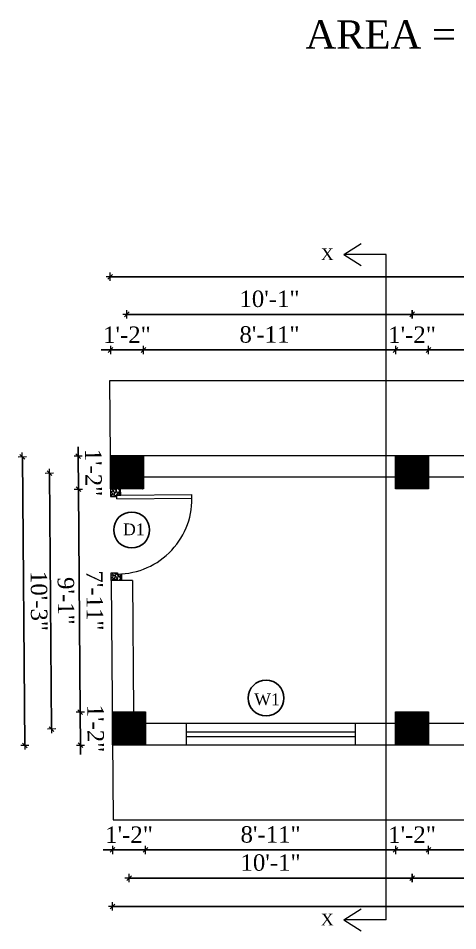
# Model space of a CAD drawing. Header units: inches. Extents: x 20273 to 45441, y -4696 to -1121.
# Drawn here: x 43676.5 to 43863.7, y -3217.4 to -2828.9 of the extents above; entities that cross this region are included whole.
import ezdxf

# ---------------------------------------------------------------- set-up
doc = ezdxf.new("R2010")
doc.units = ezdxf.units.IN
doc.header["$LTSCALE"] = 5
doc.header["$MEASUREMENT"] = 0
for name, color, linetype, lineweight in [('A-WALL', 7, 'Continuous', 9), ('Dimension', 7, 'Continuous', 18), ('DOOR', 62, 'Continuous', 0)]:
    doc.layers.add(name, color=color, linetype=linetype, lineweight=lineweight)
doc.layers.add('dim line', color=7, linetype='Continuous', lineweight=15, true_color=0xfab2b2)
doc.layers.add('TEXT', color=6, linetype='Continuous')
doc.layers.add('WALL', color=7, linetype='Continuous')
doc.styles.add('ordinary', font='times.ttf')
doc.dimstyles.new('Copy of 96', dxfattribs={"dimtxt": 7, "dimasz": 4, "dimexe": 0.5, "dimexo": 0.5, "dimgap": 3, "dimtad": 1, "dimdec": 1, "dimzin": 11, "dimdsep": 46, "dimlunit": 4, "dimtxsty": 'ordinary', "dimblk": 'OBLIQUE', "dimcen": 0.09, "dimse1": 1, "dimse2": 1, "dimclrt": 6, "dimazin": 0, "dimtfac": 1, "dimtdec": 1, "dimtix": 1, "dimtmove": 2, "dimatfit": 3, "dimldrblk": 'leader', "dimfxl": 0.5, "dimfxlon": 1, "dimtolj": 1, "dimtzin": 0, "dimarcsym": 0})
pattern_1 = [(45, (17596.34578, 649.34045), (-0.08838834765, 0.08838834765), [])]

# ---------------------------------------------------------------- blocks, each defined once
blk = doc.blocks.new('A$C27B36B59')
at = {"layer": 'DOOR'}
for p, q in [((0, 4), (0, 0)), ((2.5, 4), (0, 4)), ((2.5, 2.5), (2.5, 4)), ((0, 0), (3, 0)), ((3, 2.5), (2.5, 2.5)), ((3, 0), (3, 2.5))]:
    blk.add_line(p, q, dxfattribs=at)
for centre, radius, start, end in [((-1.4, -0.54), 4.75, 22.1411, 72.838), ((1.34, 2.09), 1.64, 45.138, 144.8948), ((2.21, 0.3), 2.49, 83.3149, 152.658), ((0.13, 0.37), 2.05, 349.4875, 93.6805), ((1.96, -0.47), 2.01, 58.7447, 166.495), ((-0.06, 0.32), 1.13, 343.542, 86.947), ((2.08, -0.4), 1.17, 38.2816, 160.1519)]:
    blk.add_arc(centre, radius, start, end, dxfattribs=at)
blk = doc.blocks.new('D2')
at = {"layer": 'DOOR'}
for p, q in [((74473.95, 24047.59), (74473.95, 24018.09)), ((74473.95, 24047.59), (74475.45, 24047.59)), ((74475.45, 24047.59), (74475.45, 24018.13))]:
    blk.add_line(p, q, dxfattribs=at)
blk.add_arc((74473.95, 24047.59), 29.5, 180, 272.9146, dxfattribs=at)
at = {"layer": 'DOOR', "xscale": -1, "rotation": 180}
blk.add_blockref('A$C27B36B59', (74441.95, 24050.09), dxfattribs=at)
at = {"layer": 'DOOR', "rotation": 180}
blk.add_blockref('A$C27B36B59', (74477.95, 24050.09), dxfattribs=at)
blk = doc.blocks.new('oblique')
at = {"color": 0, "lineweight": -2}
blk.add_line((0.25, 0.25), (-0.25, -0.25), dxfattribs=at)
at = {"layer": 'dim line', "lineweight": 9}
for p, q in [((-0.4375, 0), (0.4375, 0)), ((0, 0.4375), (0, -0.4375))]:
    blk.add_line(p, q, dxfattribs=at)
blk = doc.blocks.new('*D741')
at = {"layer": 'A-WALL', "color": 0, "lineweight": -2, "ltscale": 50, "transparency": 16777216}
for p, q in [((43716.73, -3183.04), (43712.73, -3183.04)), ((43716.73, -3183.04), (43730.73, -3183.04)), ((43730.73, -3183.04), (43734.73, -3183.04))]:
    blk.add_line(p, q, dxfattribs=at)
at = {"layer": 'Defpoints', "color": 0, "ltscale": 50, "transparency": 16777216}
for p in [(43716.73, -3138.26), (43730.73, -3138.26), (43730.73, -3183.04)]:
    blk.add_point(p, dxfattribs=at)
at = {"layer": 'A-WALL', "color": 0, "lineweight": -2, "ltscale": 50, "transparency": 16777216, "xscale": 4, "yscale": 4, "zscale": 4}
blk.add_blockref('oblique', (43716.73, -3183.04), dxfattribs=at)
at = {"layer": 'A-WALL', "color": 0, "lineweight": -2, "ltscale": 50, "transparency": 16777216, "xscale": 4, "yscale": 4, "zscale": 4, "rotation": 180}
blk.add_blockref('oblique', (43730.73, -3183.04), dxfattribs=at)
at = {"layer": 'A-WALL', "color": 6, "ltscale": 50, "transparency": 16777216, "insert": (43723.73, -3176.54), "char_height": 7, "attachment_point": 5, "style": 'ordinary'}
blk.add_mtext('\\A1;1\'-2"', dxfattribs=at)
blk = doc.blocks.new('_OBLIQUE')
at = {"color": 0, "linetype": 'ByBlock'}
blk.add_line((-0.5, -0.5), (0.5, 0.5), dxfattribs=at)
blk = doc.blocks.new('leader')
at = {"layer": 'Dimension'}
for p, q in [((0, -4.328), (0, 4.328)), ((-4.424, 0), (4.424, 0))]:
    blk.add_line(p, q, dxfattribs=at)
blk = doc.blocks.new('*D742')
at = {"layer": 'A-WALL', "color": 0, "lineweight": -2, "ltscale": 5, "transparency": 16777216}
blk.add_line((43730.73, -3183.04), (43837.23, -3183.04), dxfattribs=at)
at = {"layer": 'Defpoints', "color": 0, "ltscale": 5, "transparency": 16777216}
for p in [(43730.73, -3138.26), (43837.23, -3138.26), (43837.23, -3183.04)]:
    blk.add_point(p, dxfattribs=at)
at = {"layer": 'A-WALL', "color": 0, "lineweight": -2, "ltscale": 5, "transparency": 16777216, "xscale": 4, "yscale": 4, "zscale": 4, "rotation": 180}
blk.add_blockref('oblique', (43730.73, -3183.04), dxfattribs=at)
at = {"layer": 'A-WALL', "color": 0, "lineweight": -2, "ltscale": 5, "transparency": 16777216, "xscale": 4, "yscale": 4, "zscale": 4}
blk.add_blockref('oblique', (43837.23, -3183.04), dxfattribs=at)
at = {"layer": 'A-WALL', "color": 6, "ltscale": 5, "transparency": 16777216, "insert": (43783.98, -3176.48), "char_height": 7, "attachment_point": 5, "style": 'ordinary'}
blk.add_mtext('\\A1;8\'-11"', dxfattribs=at)
blk = doc.blocks.new('*D743')
at = {"layer": 'A-WALL', "color": 0, "lineweight": -2, "ltscale": 5, "transparency": 16777216}
for p, q in [((43837.23, -3183.04), (43833.23, -3183.04)), ((43837.23, -3183.04), (43851.23, -3183.04)), ((43851.23, -3183.04), (43855.23, -3183.04))]:
    blk.add_line(p, q, dxfattribs=at)
at = {"layer": 'Defpoints', "color": 0, "ltscale": 5, "transparency": 16777216}
for p in [(43837.23, -3138.26), (43851.23, -3138.26), (43851.23, -3183.04)]:
    blk.add_point(p, dxfattribs=at)
at = {"layer": 'A-WALL', "color": 0, "lineweight": -2, "ltscale": 5, "transparency": 16777216, "xscale": 4, "yscale": 4, "zscale": 4}
blk.add_blockref('oblique', (43837.23, -3183.04), dxfattribs=at)
at = {"layer": 'A-WALL', "color": 0, "lineweight": -2, "ltscale": 5, "transparency": 16777216, "xscale": 4, "yscale": 4, "zscale": 4, "rotation": 180}
blk.add_blockref('oblique', (43851.23, -3183.04), dxfattribs=at)
at = {"layer": 'A-WALL', "color": 6, "ltscale": 5, "transparency": 16777216, "insert": (43844.23, -3176.54), "char_height": 7, "attachment_point": 5, "style": 'ordinary'}
blk.add_mtext('\\A1;1\'-2"', dxfattribs=at)
blk = doc.blocks.new('*D744')
at = {"layer": 'A-WALL', "color": 0, "lineweight": -2, "ltscale": 5, "transparency": 16777216}
blk.add_line((43851.23, -3183.04), (43957.73, -3183.04), dxfattribs=at)
at = {"layer": 'Defpoints', "color": 0, "ltscale": 5, "transparency": 16777216}
for p in [(43851.23, -3138.26), (43957.73, -3138.26), (43957.73, -3183.04)]:
    blk.add_point(p, dxfattribs=at)
at = {"layer": 'A-WALL', "color": 0, "lineweight": -2, "ltscale": 5, "transparency": 16777216, "xscale": 4, "yscale": 4, "zscale": 4, "rotation": 180}
blk.add_blockref('oblique', (43851.23, -3183.04), dxfattribs=at)
at = {"layer": 'A-WALL', "color": 0, "lineweight": -2, "ltscale": 5, "transparency": 16777216, "xscale": 4, "yscale": 4, "zscale": 4}
blk.add_blockref('oblique', (43957.73, -3183.04), dxfattribs=at)
at = {"layer": 'A-WALL', "color": 6, "ltscale": 5, "transparency": 16777216, "insert": (43904.48, -3176.48), "char_height": 7, "attachment_point": 5, "style": 'ordinary'}
blk.add_mtext('\\A1;8\'-11"', dxfattribs=at)
blk = doc.blocks.new('*D714')
at = {"layer": 'A-WALL', "color": 0, "lineweight": -2, "ltscale": 5, "transparency": 16777216}
blk.add_line((43723.73, -3195.01), (43844.23, -3195.01), dxfattribs=at)
at = {"layer": 'Defpoints', "color": 0, "ltscale": 5, "transparency": 16777216}
for p in [(43723.73, -3131.26), (43844.23, -3131.26), (43844.23, -3195.01)]:
    blk.add_point(p, dxfattribs=at)
at = {"layer": 'A-WALL', "color": 0, "lineweight": -2, "ltscale": 5, "transparency": 16777216, "xscale": 4, "yscale": 4, "zscale": 4, "rotation": 180}
blk.add_blockref('oblique', (43723.73, -3195.01), dxfattribs=at)
at = {"layer": 'A-WALL', "color": 0, "lineweight": -2, "ltscale": 5, "transparency": 16777216, "xscale": 4, "yscale": 4, "zscale": 4}
blk.add_blockref('oblique', (43844.23, -3195.01), dxfattribs=at)
at = {"layer": 'A-WALL', "color": 6, "ltscale": 5, "transparency": 16777216, "insert": (43783.98, -3188.45), "char_height": 7, "attachment_point": 5, "style": 'ordinary'}
blk.add_mtext('\\A1;10\'-1"', dxfattribs=at)
blk = doc.blocks.new('*D715')
at = {"layer": 'A-WALL', "color": 0, "lineweight": -2, "ltscale": 5, "transparency": 16777216}
blk.add_line((43844.23, -3195.01), (43964.73, -3195.01), dxfattribs=at)
at = {"layer": 'Defpoints', "color": 0, "ltscale": 5, "transparency": 16777216}
for p in [(43844.23, -3131.26), (43964.73, -3131.26), (43964.73, -3195.01)]:
    blk.add_point(p, dxfattribs=at)
at = {"layer": 'A-WALL', "color": 0, "lineweight": -2, "ltscale": 5, "transparency": 16777216, "xscale": 4, "yscale": 4, "zscale": 4, "rotation": 180}
blk.add_blockref('oblique', (43844.23, -3195.01), dxfattribs=at)
at = {"layer": 'A-WALL', "color": 0, "lineweight": -2, "ltscale": 5, "transparency": 16777216, "xscale": 4, "yscale": 4, "zscale": 4}
blk.add_blockref('oblique', (43964.73, -3195.01), dxfattribs=at)
at = {"layer": 'A-WALL', "color": 6, "ltscale": 5, "transparency": 16777216, "insert": (43904.48, -3188.45), "char_height": 7, "attachment_point": 5, "style": 'ordinary'}
blk.add_mtext('\\A1;10\'-1"', dxfattribs=at)
blk = doc.blocks.new('*D717')
at = {"layer": 'A-WALL', "color": 0, "lineweight": -2, "ltscale": 5, "transparency": 16777216}
blk.add_line((43716.73, -3207.06), (44069.6, -3207.06), dxfattribs=at)
at = {"layer": 'Defpoints', "color": 0, "ltscale": 5, "transparency": 16777216}
for p in [(43716.73, -3138.26), (44069.6, -3138.26), (44069.6, -3207.06)]:
    blk.add_point(p, dxfattribs=at)
at = {"layer": 'A-WALL', "color": 0, "lineweight": -2, "ltscale": 5, "transparency": 16777216, "xscale": 4, "yscale": 4, "zscale": 4, "rotation": 180}
blk.add_blockref('oblique', (43716.73, -3207.06), dxfattribs=at)
at = {"layer": 'A-WALL', "color": 0, "lineweight": -2, "ltscale": 5, "transparency": 16777216, "xscale": 4, "yscale": 4, "zscale": 4}
blk.add_blockref('oblique', (44069.6, -3207.06), dxfattribs=at)
at = {"layer": 'A-WALL', "color": 6, "ltscale": 5, "transparency": 16777216, "insert": (43893.17, -3200.49), "char_height": 7, "attachment_point": 5, "style": 'ordinary'}
blk.add_mtext('\\A1;29\'-5"', dxfattribs=at)
blk = doc.blocks.new('*D718')
at = {"layer": 'A-WALL', "color": 0, "lineweight": -2, "ltscale": 50, "transparency": 16777216}
blk.add_line((43679.33, -3138.58), (43678.29, -3015.59), dxfattribs=at)
at = {"layer": 'Defpoints', "color": 0, "ltscale": 50, "transparency": 16777216}
for p in [(43678.29, -3015.59), (43715.69, -3015.27), (43716.73, -3138.26)]:
    blk.add_point(p, dxfattribs=at)
at = {"layer": 'A-WALL', "color": 0, "lineweight": -2, "ltscale": 50, "transparency": 16777216, "xscale": 4, "yscale": 4, "zscale": 4}
for p, rotation in [((43678.29, -3015.59), 90.48576269129781), ((43679.33, -3138.58), 270.4857626912978)]:
    blk.add_blockref('oblique', p, dxfattribs=dict(at, rotation=rotation))
at = {"layer": 'A-WALL', "color": 6, "ltscale": 50, "transparency": 16777216, "insert": (43685.37, -3077.03), "char_height": 7, "attachment_point": 5, "rotation": 270.4858, "style": 'ordinary'}
blk.add_mtext('\\A1;10\'-3"', dxfattribs=at)
blk = doc.blocks.new('*D719')
at = {"layer": 'A-WALL', "color": 0, "lineweight": -2, "ltscale": 5, "transparency": 16777216}
blk.add_line((43702.95, -3124.38), (43702.15, -3029.39), dxfattribs=at)
at = {"layer": 'Defpoints', "color": 0, "ltscale": 5, "transparency": 16777216}
for p in [(43702.15, -3029.39), (43715.81, -3029.27), (43716.62, -3124.26)]:
    blk.add_point(p, dxfattribs=at)
at = {"layer": 'A-WALL', "color": 0, "lineweight": -2, "ltscale": 5, "transparency": 16777216, "xscale": 4, "yscale": 4, "zscale": 4}
for p, rotation in [((43702.15, -3029.39), 90.48576269118195), ((43702.95, -3124.38), 270.4857626911819)]:
    blk.add_blockref('oblique', p, dxfattribs=dict(at, rotation=rotation))
at = {"layer": 'A-WALL', "color": 6, "ltscale": 5, "transparency": 16777216, "insert": (43709.12, -3076.83), "char_height": 7, "attachment_point": 5, "rotation": 270.4858, "style": 'ordinary'}
blk.add_mtext('\\A1;7\'-11"', dxfattribs=at)
blk = doc.blocks.new('*D720')
at = {"layer": 'A-WALL', "color": 0, "lineweight": -2, "ltscale": 5, "transparency": 16777216}
blk.add_line((43690.74, -3131.54), (43689.81, -3022.55), dxfattribs=at)
at = {"layer": 'Defpoints', "color": 0, "ltscale": 5, "transparency": 16777216}
for p in [(43689.81, -3022.55), (43722.81, -3022.27), (43723.73, -3131.26)]:
    blk.add_point(p, dxfattribs=at)
at = {"layer": 'A-WALL', "color": 0, "lineweight": -2, "ltscale": 5, "transparency": 16777216, "xscale": 4, "yscale": 4, "zscale": 4}
for p, rotation in [((43689.81, -3022.55), 90.48576269118195), ((43690.74, -3131.54), 270.4857626911819)]:
    blk.add_blockref('oblique', p, dxfattribs=dict(at, rotation=rotation))
at = {"layer": 'A-WALL', "color": 6, "ltscale": 5, "transparency": 16777216, "insert": (43696.85, -3076.99), "char_height": 7, "attachment_point": 5, "rotation": 270.4858, "style": 'ordinary'}
blk.add_mtext('\\A1;9\'-1"', dxfattribs=at)
blk = doc.blocks.new('*D721')
at = {"layer": 'A-WALL', "color": 0, "lineweight": -2, "ltscale": 5, "transparency": 16777216}
for p, q in [((43702.03, -3015.39), (43702, -3011.39)), ((43702.15, -3029.39), (43702.03, -3015.39)), ((43702.15, -3029.39), (43702.18, -3033.39))]:
    blk.add_line(p, q, dxfattribs=at)
at = {"layer": 'Defpoints', "color": 0, "ltscale": 5, "transparency": 16777216}
for p in [(43702.03, -3015.39), (43715.69, -3015.27), (43715.81, -3029.27)]:
    blk.add_point(p, dxfattribs=at)
at = {"layer": 'A-WALL', "color": 0, "lineweight": -2, "ltscale": 5, "transparency": 16777216, "xscale": 4, "yscale": 4, "zscale": 4}
for p, rotation in [((43702.03, -3015.39), 270.4857626911819), ((43702.15, -3029.39), 90.48576269118195)]:
    blk.add_blockref('oblique', p, dxfattribs=dict(at, rotation=rotation))
at = {"layer": 'A-WALL', "color": 6, "ltscale": 5, "transparency": 16777216, "insert": (43708.59, -3022.33), "char_height": 7, "attachment_point": 5, "rotation": 270.4858, "style": 'ordinary'}
blk.add_mtext('\\A1;1\'-2"', dxfattribs=at)
blk = doc.blocks.new('*D722')
at = {"layer": 'A-WALL', "color": 0, "lineweight": -2, "ltscale": 5, "transparency": 16777216}
for p, q in [((43702.95, -3124.38), (43702.92, -3120.38)), ((43702.95, -3124.38), (43703.07, -3138.38)), ((43703.07, -3138.38), (43703.11, -3142.38))]:
    blk.add_line(p, q, dxfattribs=at)
at = {"layer": 'Defpoints', "color": 0, "ltscale": 5, "transparency": 16777216}
for p in [(43716.62, -3124.26), (43703.07, -3138.38), (43716.73, -3138.26)]:
    blk.add_point(p, dxfattribs=at)
at = {"layer": 'A-WALL', "color": 0, "lineweight": -2, "ltscale": 5, "transparency": 16777216, "xscale": 4, "yscale": 4, "zscale": 4}
for p, rotation in [((43702.95, -3124.38), 270.4857626911819), ((43703.07, -3138.38), 90.48576269118195)]:
    blk.add_blockref('oblique', p, dxfattribs=dict(at, rotation=rotation))
at = {"layer": 'A-WALL', "color": 6, "ltscale": 5, "transparency": 16777216, "insert": (43709.51, -3131.32), "char_height": 7, "attachment_point": 5, "rotation": 270.4858, "style": 'ordinary'}
blk.add_mtext('\\A1;1\'-2"', dxfattribs=at)
blk = doc.blocks.new('*D723')
at = {"layer": 'A-WALL', "color": 0, "lineweight": -2, "ltscale": 5, "transparency": 16777216}
for p, q in [((43715.81, -2970.16), (43711.81, -2970.16)), ((43715.81, -2970.16), (43729.81, -2970.16)), ((43729.81, -2970.16), (43733.81, -2970.16))]:
    blk.add_line(p, q, dxfattribs=at)
at = {"layer": 'Defpoints', "color": 0, "ltscale": 5, "transparency": 16777216}
for p in [(43729.81, -2970.16), (43715.81, -3015.27), (43729.81, -3015.27)]:
    blk.add_point(p, dxfattribs=at)
at = {"layer": 'A-WALL', "color": 0, "lineweight": -2, "ltscale": 5, "transparency": 16777216, "xscale": 4, "yscale": 4, "zscale": 4}
blk.add_blockref('oblique', (43715.81, -2970.16), dxfattribs=at)
at = {"layer": 'A-WALL', "color": 0, "lineweight": -2, "ltscale": 5, "transparency": 16777216, "xscale": 4, "yscale": 4, "zscale": 4, "rotation": 180}
blk.add_blockref('oblique', (43729.81, -2970.16), dxfattribs=at)
at = {"layer": 'A-WALL', "color": 6, "ltscale": 5, "transparency": 16777216, "insert": (43722.81, -2963.66), "char_height": 7, "attachment_point": 5, "style": 'ordinary'}
blk.add_mtext('\\A1;1\'-2"', dxfattribs=at)
blk = doc.blocks.new('*D724')
at = {"layer": 'A-WALL', "color": 0, "lineweight": -2, "ltscale": 5, "transparency": 16777216}
blk.add_line((43729.81, -2970.16), (43837.23, -2970.16), dxfattribs=at)
at = {"layer": 'Defpoints', "color": 0, "ltscale": 5, "transparency": 16777216}
for p in [(43837.23, -2970.16), (43729.81, -3015.27), (43837.23, -3015.27)]:
    blk.add_point(p, dxfattribs=at)
at = {"layer": 'A-WALL', "color": 0, "lineweight": -2, "ltscale": 5, "transparency": 16777216, "xscale": 4, "yscale": 4, "zscale": 4, "rotation": 180}
blk.add_blockref('oblique', (43729.81, -2970.16), dxfattribs=at)
at = {"layer": 'A-WALL', "color": 0, "lineweight": -2, "ltscale": 5, "transparency": 16777216, "xscale": 4, "yscale": 4, "zscale": 4}
blk.add_blockref('oblique', (43837.23, -2970.16), dxfattribs=at)
at = {"layer": 'A-WALL', "color": 6, "ltscale": 5, "transparency": 16777216, "insert": (43783.52, -2963.6), "char_height": 7, "attachment_point": 5, "style": 'ordinary'}
blk.add_mtext('\\A1;8\'-11"', dxfattribs=at)
blk = doc.blocks.new('*D725')
at = {"layer": 'A-WALL', "color": 0, "lineweight": -2, "ltscale": 5, "transparency": 16777216}
for p, q in [((43837.23, -2970.16), (43833.23, -2970.16)), ((43837.23, -2970.16), (43851.23, -2970.16)), ((43851.23, -2970.16), (43855.23, -2970.16))]:
    blk.add_line(p, q, dxfattribs=at)
at = {"layer": 'Defpoints', "color": 0, "ltscale": 5, "transparency": 16777216}
for p in [(43851.23, -2970.16), (43837.23, -3015.27), (43851.23, -3015.27)]:
    blk.add_point(p, dxfattribs=at)
at = {"layer": 'A-WALL', "color": 0, "lineweight": -2, "ltscale": 5, "transparency": 16777216, "xscale": 4, "yscale": 4, "zscale": 4}
blk.add_blockref('oblique', (43837.23, -2970.16), dxfattribs=at)
at = {"layer": 'A-WALL', "color": 0, "lineweight": -2, "ltscale": 5, "transparency": 16777216, "xscale": 4, "yscale": 4, "zscale": 4, "rotation": 180}
blk.add_blockref('oblique', (43851.23, -2970.16), dxfattribs=at)
at = {"layer": 'A-WALL', "color": 6, "ltscale": 5, "transparency": 16777216, "insert": (43844.23, -2963.66), "char_height": 7, "attachment_point": 5, "style": 'ordinary'}
blk.add_mtext('\\A1;1\'-2"', dxfattribs=at)
blk = doc.blocks.new('*D726')
at = {"layer": 'A-WALL', "color": 0, "lineweight": -2, "ltscale": 5, "transparency": 16777216}
blk.add_line((43851.23, -2970.16), (43957.73, -2970.16), dxfattribs=at)
at = {"layer": 'Defpoints', "color": 0, "ltscale": 5, "transparency": 16777216}
for p in [(43957.73, -2970.16), (43851.23, -3015.27), (43957.73, -3015.27)]:
    blk.add_point(p, dxfattribs=at)
at = {"layer": 'A-WALL', "color": 0, "lineweight": -2, "ltscale": 5, "transparency": 16777216, "xscale": 4, "yscale": 4, "zscale": 4, "rotation": 180}
blk.add_blockref('oblique', (43851.23, -2970.16), dxfattribs=at)
at = {"layer": 'A-WALL', "color": 0, "lineweight": -2, "ltscale": 5, "transparency": 16777216, "xscale": 4, "yscale": 4, "zscale": 4}
blk.add_blockref('oblique', (43957.73, -2970.16), dxfattribs=at)
at = {"layer": 'A-WALL', "color": 6, "ltscale": 5, "transparency": 16777216, "insert": (43904.48, -2963.6), "char_height": 7, "attachment_point": 5, "style": 'ordinary'}
blk.add_mtext('\\A1;8\'-11"', dxfattribs=at)
blk = doc.blocks.new('*D732')
at = {"layer": 'A-WALL', "color": 0, "lineweight": -2, "ltscale": 5, "transparency": 16777216}
blk.add_line((43722.81, -2954.98), (43844.23, -2954.98), dxfattribs=at)
at = {"layer": 'Defpoints', "color": 0, "ltscale": 5, "transparency": 16777216}
for p in [(43844.23, -2954.98), (43722.81, -3022.27), (43844.23, -3022.27)]:
    blk.add_point(p, dxfattribs=at)
at = {"layer": 'A-WALL', "color": 0, "lineweight": -2, "ltscale": 5, "transparency": 16777216, "xscale": 4, "yscale": 4, "zscale": 4, "rotation": 180}
blk.add_blockref('oblique', (43722.81, -2954.98), dxfattribs=at)
at = {"layer": 'A-WALL', "color": 0, "lineweight": -2, "ltscale": 5, "transparency": 16777216, "xscale": 4, "yscale": 4, "zscale": 4}
blk.add_blockref('oblique', (43844.23, -2954.98), dxfattribs=at)
at = {"layer": 'A-WALL', "color": 6, "ltscale": 5, "transparency": 16777216, "insert": (43783.52, -2948.42), "char_height": 7, "attachment_point": 5, "style": 'ordinary'}
blk.add_mtext('\\A1;10\'-1"', dxfattribs=at)
blk = doc.blocks.new('*D733')
at = {"layer": 'A-WALL', "color": 0, "lineweight": -2, "ltscale": 5, "transparency": 16777216}
blk.add_line((43844.23, -2954.98), (43964.73, -2954.98), dxfattribs=at)
at = {"layer": 'Defpoints', "color": 0, "ltscale": 5, "transparency": 16777216}
for p in [(43964.73, -2954.98), (43844.23, -3022.27), (43964.73, -3022.27)]:
    blk.add_point(p, dxfattribs=at)
at = {"layer": 'A-WALL', "color": 0, "lineweight": -2, "ltscale": 5, "transparency": 16777216, "xscale": 4, "yscale": 4, "zscale": 4, "rotation": 180}
blk.add_blockref('oblique', (43844.23, -2954.98), dxfattribs=at)
at = {"layer": 'A-WALL', "color": 0, "lineweight": -2, "ltscale": 5, "transparency": 16777216, "xscale": 4, "yscale": 4, "zscale": 4}
blk.add_blockref('oblique', (43964.73, -2954.98), dxfattribs=at)
at = {"layer": 'A-WALL', "color": 6, "ltscale": 5, "transparency": 16777216, "insert": (43904.48, -2948.42), "char_height": 7, "attachment_point": 5, "style": 'ordinary'}
blk.add_mtext('\\A1;10\'-1"', dxfattribs=at)
blk = doc.blocks.new('*D735')
at = {"layer": 'A-WALL', "color": 0, "lineweight": -2, "ltscale": 5, "transparency": 16777216}
blk.add_line((43715.69, -2938.98), (44073.86, -2938.98), dxfattribs=at)
at = {"layer": 'Defpoints', "color": 0, "ltscale": 5, "transparency": 16777216}
for p in [(44073.86, -2938.98), (43715.69, -3015.27), (44073.86, -3015.27)]:
    blk.add_point(p, dxfattribs=at)
at = {"layer": 'A-WALL', "color": 0, "lineweight": -2, "ltscale": 5, "transparency": 16777216, "xscale": 4, "yscale": 4, "zscale": 4, "rotation": 180}
blk.add_blockref('oblique', (43715.69, -2938.98), dxfattribs=at)
at = {"layer": 'A-WALL', "color": 0, "lineweight": -2, "ltscale": 5, "transparency": 16777216, "xscale": 4, "yscale": 4, "zscale": 4}
blk.add_blockref('oblique', (44073.86, -2938.98), dxfattribs=at)
at = {"layer": 'A-WALL', "color": 6, "ltscale": 5, "transparency": 16777216, "insert": (43894.77, -2932.41), "char_height": 7, "attachment_point": 5, "style": 'ordinary'}
blk.add_mtext('\\A1;29\'-10"', dxfattribs=at)

msp = doc.modelspace()

# ---------------------------------------------------------------- hatches: boundary and pattern name
at = {"layer": 'A-WALL', "ltscale": 5}
h = msp.add_hatch(dxfattribs=at)
h.set_pattern_fill('ANSI31', color=256)
h.set_pattern_definition(pattern_1)
h.paths.add_polyline_path([(43729.81, -3029.27), (43729.81, -3015.27), (43715.81, -3015.27), (43715.81, -3029.27)])
h = msp.add_hatch(dxfattribs=at)
h.set_pattern_fill('ANSI31', color=256)
h.set_pattern_definition(pattern_1)
h.paths.add_polyline_path([(43851.23, -3029.27), (43851.23, -3015.27), (43837.23, -3015.27), (43837.23, -3029.27)])
h = msp.add_hatch(dxfattribs=at)
h.set_pattern_fill('ANSI31', color=256)
h.set_pattern_definition(pattern_1)
h.paths.add_polyline_path([(43730.73, -3138.26), (43730.73, -3124.26), (43716.73, -3124.26), (43716.73, -3138.26)])
h = msp.add_hatch(dxfattribs=at)
h.set_pattern_fill('ANSI31', color=256)
h.set_pattern_definition(pattern_1)
h.paths.add_polyline_path([(43851.23, -3138.26), (43851.23, -3124.26), (43837.23, -3124.26), (43837.23, -3138.26)])

# ---------------------------------------------------------------- linework, layer by layer
for p, q in [((43815.18, -2929.48), (43822.61, -2924.8)), ((43833.18, -2929.48), (43815.18, -2929.48)), ((43815.18, -2929.48), (43822.61, -2934.15)), ((43833.18, -3212.76), (43833.18, -2929.48)), ((43715.42, -2983.27), (43715.69, -3015.27)), ((44018.48, -2983.27), (43715.42, -2983.27)), ((44073.86, -3015.27), (43715.69, -3015.27)), ((43715.69, -3015.27), (43715.81, -3029.27)), ((43837.23, -3024.27), (43729.81, -3024.27)), ((43957.73, -3024.27), (43851.23, -3024.27)), ((43716.14, -3068.27), (43717.01, -3170.26)), ((43725.14, -3068.27), (43716.14, -3068.27)), ((43725.14, -3068.27), (43725.62, -3124.26)), ((43837.23, -3129.26), (43730.73, -3129.26)), ((43747.98, -3129.26), (43747.98, -3138.26)), ((43819.98, -3129.26), (43819.98, -3138.26)), ((43957.73, -3129.26), (43851.23, -3129.26)), ((43747.98, -3132.76), (43819.98, -3132.76)), ((43747.98, -3134.76), (43819.98, -3134.76)), ((43716.73, -3138.26), (44069.6, -3138.26)), ((43717.01, -3170.26), (44056.29, -3170.26)), ((43815.18, -3212.76), (43822.61, -3208.08)), ((43833.18, -3212.76), (43815.18, -3212.76)), ((43815.18, -3212.76), (43822.61, -3217.44))]:
    msp.add_line(p, q, dxfattribs=at)
for points in [[(43715.81, -3015.27), (43729.81, -3015.27), (43729.81, -3029.27), (43715.81, -3029.27)], [(43837.23, -3015.27), (43851.23, -3015.27), (43851.23, -3029.27), (43837.23, -3029.27)], [(43716.73, -3124.26), (43730.73, -3124.26), (43730.73, -3138.26), (43716.73, -3138.26)], [(43837.23, -3124.26), (43851.23, -3124.26), (43851.23, -3138.26), (43837.23, -3138.26)]]:
    msp.add_lwpolyline(points, close=True, dxfattribs=at)
at = {"layer": 'TEXT'}
for centre in [(43724.84, -3046.8), (43782.04, -3118.35)]:
    msp.add_circle(centre, 7.64, dxfattribs=at)

# ---------------------------------------------------------------- block references
at = {"layer": 'WALL', "color": 2, "linetype": 'ByBlock', "xscale": 1.083333333326322, "yscale": 1.083333333326322, "zscale": 1.083333333326322, "rotation": 90.48576269148516}
msp.add_blockref('D2', (70453.18, -83489.93), dxfattribs=at)

# ---------------------------------------------------------------- texts
at = {"layer": 'TEXT', "style": 'ordinary'}
for s, p in [('X', (43805.4, -2931.89)), ('D1', (43721.14, -3049.03)), ('X', (43805.4, -3215.17))]:
    msp.add_text(s, height=5, dxfattribs=at).set_placement(p)
msp.add_text('W1', height=5, rotation=0.0004, dxfattribs=at).set_placement((43777.01, -3121.41))
at = {"layer": 'TEXT', "insert": (43880.71, -2845.72), "char_height": 12, "width": 219.8151, "attachment_point": 8, "rotation": 359.9996, "style": 'ordinary'}
msp.add_mtext('AREA = 319.51 sq. ft.', dxfattribs=at)

# ---------------------------------------------------------------- dimensions: what is measured, and where the dimension line sits
at = {"layer": 'A-WALL', "ltscale": 5}
for base, p1, p2, picture, middle in [((44073.86, -2938.98), (43715.69, -3015.27), (44073.86, -3015.27), '*D735', (43894.77, -2932.41)), ((43844.23, -2954.98), (43722.81, -3022.27), (43844.23, -3022.27), '*D732', (43783.52, -2948.42)), ((43964.73466245, -2954.9841743), (43844.23466245, -3022.27081936), (43964.73466245, -3022.27081936), '*D733', (43904.48466245, -2948.42361193)), ((43729.81, -2970.16), (43715.81, -3015.27), (43729.81, -3015.27), '*D723', (43722.81, -2963.66)), ((43837.23, -2970.16), (43729.81, -3015.27), (43837.23, -3015.27), '*D724', (43783.52, -2963.6)), ((43851.23, -2970.16), (43837.23, -3015.27), (43851.23, -3015.27), '*D725', (43844.23, -2963.66)), ((43957.73466245, -2970.1604387), (43851.23466245, -3015.27081936), (43957.73466245, -3015.27081936), '*D726', (43904.48466245, -2963.59987634)), ((43844.23466245, -3195.0131828), (43723.73466245, -3131.26108948), (43844.23466245, -3131.26108948), '*D714', (43783.98466245, -3188.45262044)), ((43964.73466245, -3195.0131828), (43844.23466245, -3131.26108948), (43964.73466245, -3131.26108948), '*D715', (43904.48466245, -3188.45262044)), ((44069.6, -3207.06), (43716.73, -3138.26), (44069.6, -3138.26), '*D717', (43893.17, -3200.49)), ((43837.23466245, -3183.04051009), (43730.73466245, -3138.26108948), (43837.23466245, -3138.26108948), '*D742', (43783.98466245, -3176.47994772)), ((43851.23, -3183.04), (43837.23, -3138.26), (43851.23, -3138.26), '*D743', (43844.23, -3176.54)), ((43957.73466245, -3183.04051009), (43851.23466245, -3138.26108948), (43957.73466245, -3138.26108948), '*D744', (43904.48466245, -3176.47994772))]:
    dim = msp.add_linear_dim(base=base, p1=p1, p2=p2, dimstyle='Copy of 96', override={"dimdec": 0, "dimblk": 'oblique', "dimtdec": 0, "dimarcsym": 1}, dxfattribs=at)
    dim.commit()
    dim.dimension.update_dxf_attribs({"geometry": picture, "text_midpoint": middle})
at = {"layer": 'A-WALL', "ltscale": 50}
dim = msp.add_aligned_dim(p1=(43716.73, -3138.26), p2=(43715.69, -3015.27), distance=37.4, dimstyle='Copy of 96', override={"dimdec": 0, "dimblk": 'oblique', "dimtdec": 0, "dimarcsym": 1}, dxfattribs=at)
dim.commit()
dim.dimension.update_dxf_attribs({"geometry": '*D718', "text_midpoint": (43685.37, -3077.03)})
at = {"layer": 'A-WALL', "ltscale": 5}
for base, p1, p2, picture, middle in [((43702.03, -3015.39), (43715.81, -3029.27), (43715.69, -3015.27), '*D721', (43708.59, -3022.33)), ((43689.81, -3022.55), (43723.73, -3131.26), (43722.81, -3022.27), '*D720', (43696.85, -3076.99)), ((43702.15, -3029.39), (43716.62, -3124.26), (43715.81, -3029.27), '*D719', (43709.12, -3076.83)), ((43703.07, -3138.38), (43716.62, -3124.26), (43716.73, -3138.26), '*D722', (43709.51, -3131.32))]:
    dim = msp.add_linear_dim(base=base, p1=p1, p2=p2, angle=270.4858, dimstyle='Copy of 96', override={"dimdec": 0, "dimblk": 'oblique', "dimtdec": 0, "dimarcsym": 1}, dxfattribs=at)
    dim.commit()
    dim.dimension.update_dxf_attribs({"geometry": picture, "text_midpoint": middle})
at = {"layer": 'A-WALL', "ltscale": 50}
dim = msp.add_linear_dim(base=(43730.73, -3183.04), p1=(43716.73, -3138.26), p2=(43730.73, -3138.26), dimstyle='Copy of 96', override={"dimdec": 0, "dimblk": 'oblique', "dimtdec": 0, "dimarcsym": 1}, dxfattribs=at)
dim.commit()
dim.dimension.update_dxf_attribs({"geometry": '*D741', "text_midpoint": (43723.73, -3176.54)})

doc.saveas('drawing.dxf')
